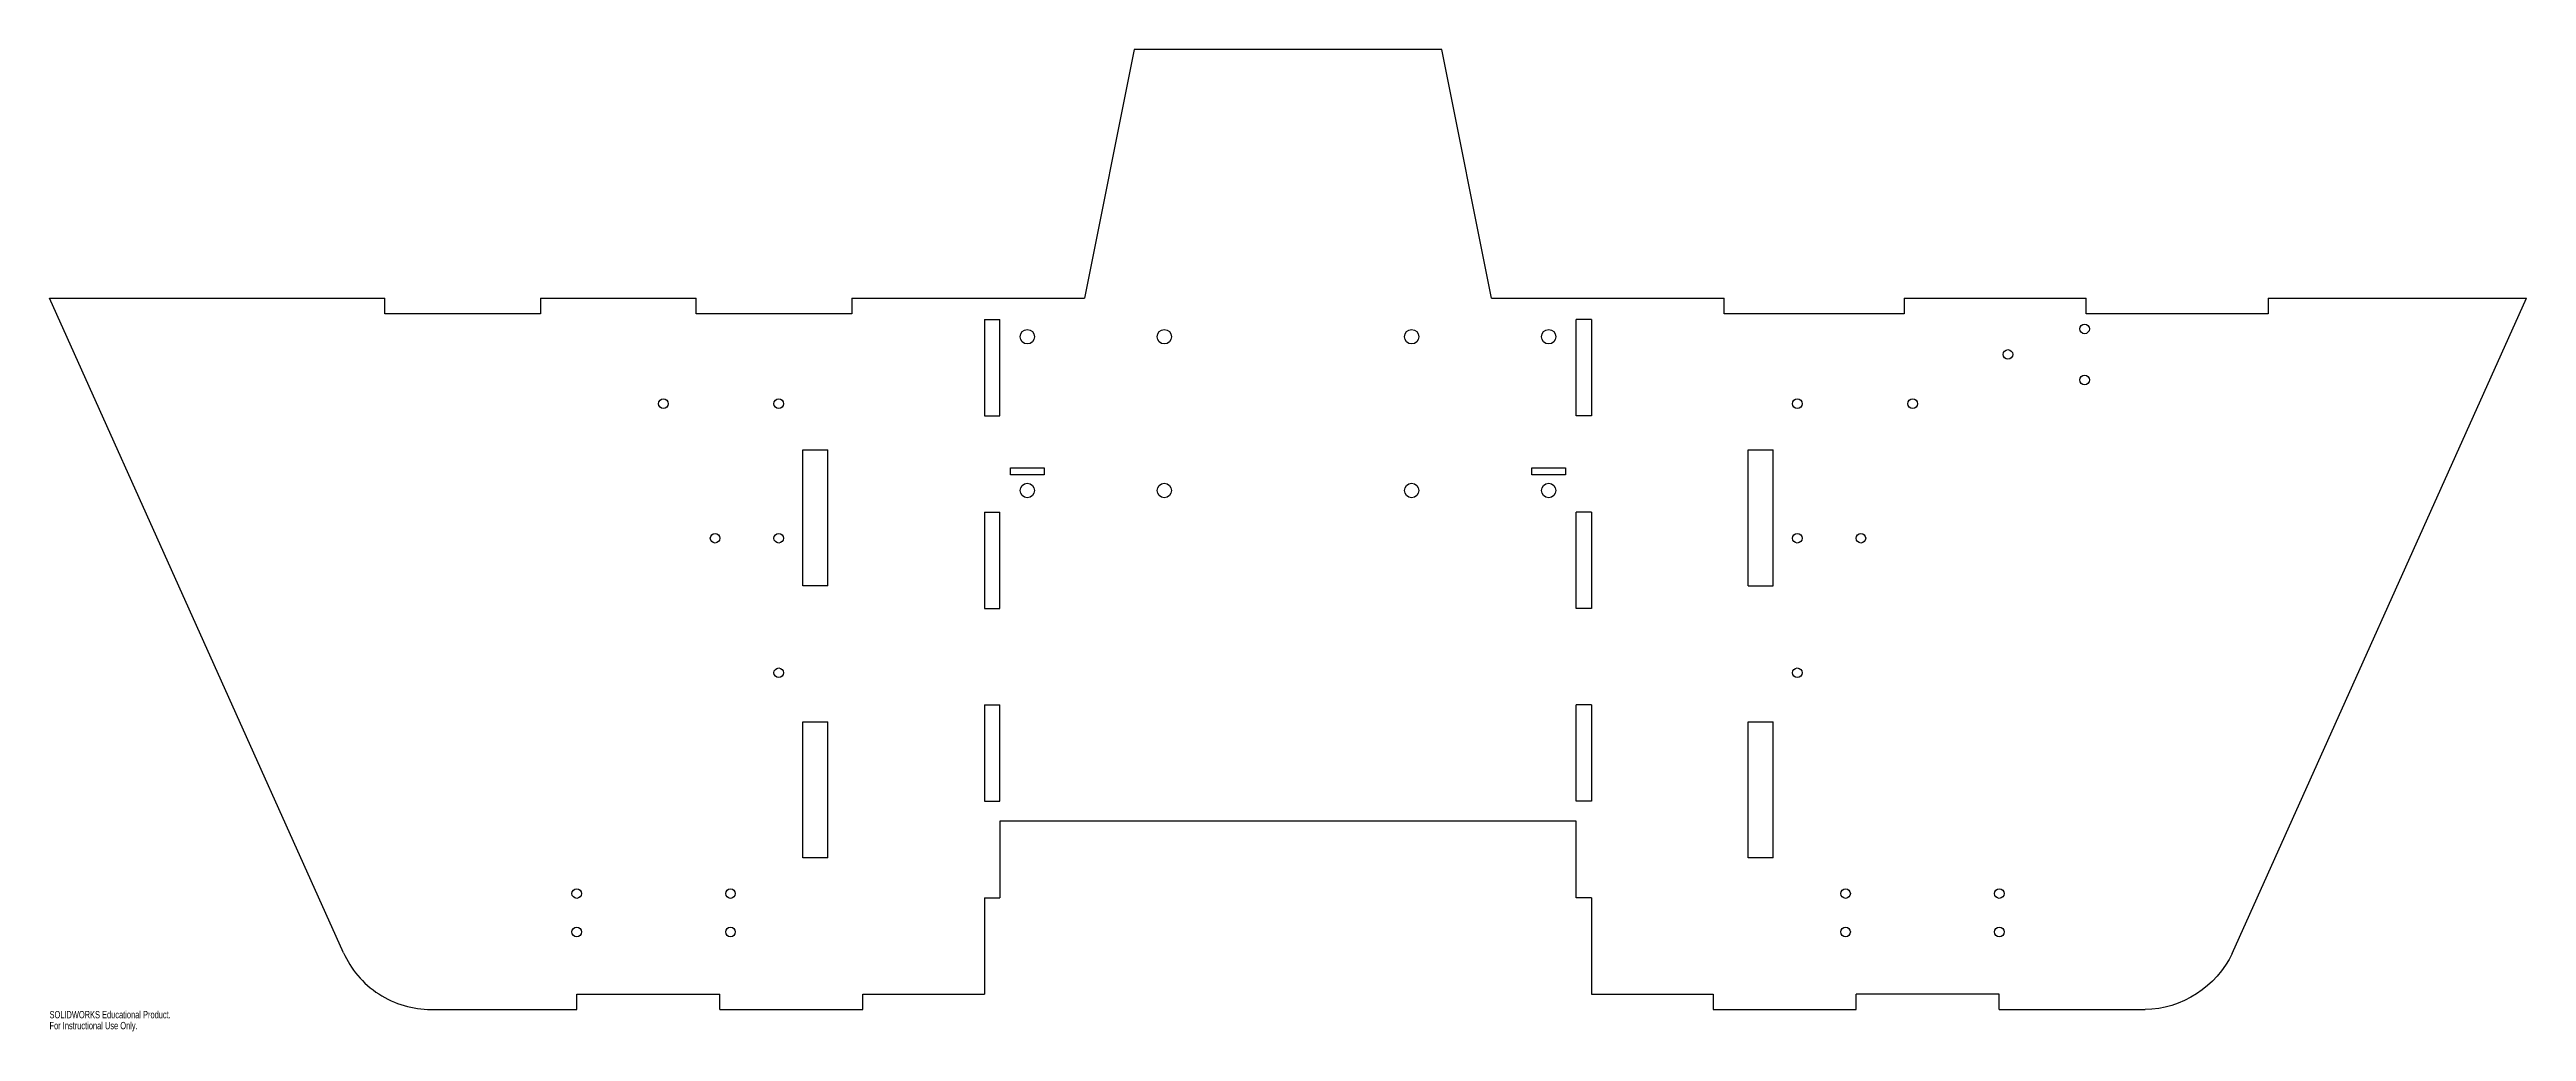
# Model space of a CAD drawing. Header units: inches. Extents: x -33.8 to 30.6, y -13.1 to 12.4.
import ezdxf

# ---------------------------------------------------------------- set-up
doc = ezdxf.new("R2010")
doc.units = ezdxf.units.IN
doc.header["$MEASUREMENT"] = 0
doc.styles.add('SLDTEXTSTYLE0', font='TXT', dxfattribs={"width": 0.7})

msp = doc.modelspace()

# ---------------------------------------------------------------- linework, layer by layer
at = {"color": 7, "linetype": 'Continuous', "lineweight": 25}
for p, q in [((-5.594, 12.396), (-6.891, 5.925)), ((2.406, 12.396), (-5.594, 12.396)), ((3.702, 5.925), (2.406, 12.396)), ((-26.165, -11.099), (-33.815, 5.925)), ((-33.815, 5.925), (-25.096, 5.925)), ((-25.096, 5.525), (-25.096, 5.925)), ((-21.046, 5.925), (-21.046, 5.525)), ((-21.046, 5.925), (-16.995, 5.925)), ((-16.995, 5.525), (-16.995, 5.925)), ((-12.944, 5.925), (-12.944, 5.525)), ((-12.944, 5.925), (-6.891, 5.925)), ((3.702, 5.925), (9.755, 5.925)), ((9.755, 5.525), (9.755, 5.925)), ((14.435, 5.925), (14.435, 5.525)), ((14.435, 5.925), (19.171, 5.925)), ((19.171, 5.525), (19.171, 5.925)), ((22.967, -11.12), (30.627, 5.925)), ((23.906, 5.925), (23.906, 5.525)), ((23.906, 5.925), (30.627, 5.925)), ((-21.046, 5.525), (-25.096, 5.525)), ((-12.944, 5.525), (-16.995, 5.525)), ((-9.494, 5.376), (-9.094, 5.376)), ((-9.494, 5.376), (-9.494, 2.868)), ((-9.094, 2.868), (-9.094, 5.376)), ((5.906, 2.868), (5.906, 5.376)), ((6.306, 5.376), (5.906, 5.376)), ((6.306, 5.376), (6.306, 2.868)), ((14.435, 5.525), (9.755, 5.525)), ((23.906, 5.525), (19.171, 5.525)), ((-9.494, 2.868), (-9.094, 2.868)), ((6.306, 2.868), (5.906, 2.868)), ((-14.219, -1.555), (-14.219, 1.985)), ((-14.219, 1.985), (-13.569, 1.985)), ((-13.569, -1.555), (-13.569, 1.985)), ((10.38, 1.985), (11.031, 1.985)), ((10.38, -1.555), (10.38, 1.985)), ((11.031, -1.555), (11.031, 1.985)), ((-8.814, 1.518), (-7.939, 1.518)), ((-8.814, 1.331), (-8.814, 1.518)), ((-7.939, 1.331), (-8.814, 1.331)), ((-7.939, 1.518), (-7.939, 1.331)), ((4.751, 1.518), (5.626, 1.518)), ((4.751, 1.331), (4.751, 1.518)), ((5.626, 1.331), (4.751, 1.331)), ((5.626, 1.518), (5.626, 1.331)), ((-9.494, 0.361), (-9.094, 0.361)), ((-9.494, 0.361), (-9.494, -2.146)), ((-9.094, -2.146), (-9.094, 0.361)), ((5.906, -2.146), (5.906, 0.361)), ((6.306, 0.361), (5.906, 0.361)), ((6.306, 0.361), (6.306, -2.146)), ((-13.569, -1.555), (-14.219, -1.555)), ((10.38, -1.555), (11.031, -1.555)), ((-9.494, -2.146), (-9.094, -2.146)), ((6.306, -2.146), (5.906, -2.146)), ((-14.219, -8.635), (-14.219, -5.095)), ((-14.219, -5.095), (-13.569, -5.095)), ((-13.569, -8.635), (-13.569, -5.095)), ((-9.494, -4.654), (-9.094, -4.654)), ((-9.494, -4.654), (-9.494, -7.161)), ((-9.094, -7.161), (-9.094, -4.654)), ((5.906, -7.161), (5.906, -4.654)), ((6.306, -4.654), (5.906, -4.654)), ((6.306, -4.654), (6.306, -7.161)), ((10.38, -8.635), (10.38, -5.095)), ((10.38, -5.095), (11.031, -5.095)), ((11.031, -8.635), (11.031, -5.095)), ((-9.494, -7.161), (-9.094, -7.161)), ((5.906, -7.675), (-9.094, -7.675)), ((-9.094, -7.675), (-9.094, -9.668)), ((6.306, -7.161), (5.906, -7.161)), ((5.906, -9.668), (5.906, -7.675)), ((-13.569, -8.635), (-14.219, -8.635)), ((11.031, -8.635), (10.38, -8.635)), ((-9.494, -9.668), (-9.094, -9.668)), ((-9.494, -9.668), (-9.494, -12.175)), ((6.306, -9.668), (5.906, -9.668)), ((6.306, -9.668), (6.306, -12.175)), ((-20.094, -12.175), (-16.375, -12.175)), ((-20.094, -12.575), (-20.094, -12.175)), ((-16.375, -12.575), (-16.375, -12.175)), ((-12.656, -12.175), (-9.494, -12.175)), ((-12.656, -12.575), (-12.656, -12.175)), ((6.306, -12.175), (9.468, -12.175)), ((9.468, -12.175), (9.468, -12.575)), ((16.905, -12.175), (13.186, -12.175)), ((13.186, -12.575), (13.186, -12.175)), ((16.905, -12.575), (16.905, -12.175)), ((-23.898, -12.575), (-20.094, -12.575)), ((-16.375, -12.575), (-12.656, -12.575)), ((9.468, -12.575), (13.186, -12.575)), ((16.905, -12.575), (20.709, -12.575))]:
    msp.add_line(p, q, dxfattribs=at)
for centre, radius in [((19.13, 5.128), 0.125), ((-8.377, 4.925), 0.187), ((-4.812, 4.925), 0.187), ((1.623, 4.925), 0.187), ((5.188, 4.925), 0.187), ((17.136, 4.464), 0.125), ((19.13, 3.8), 0.125), ((-17.844, 3.183), 0.125), ((-14.844, 3.183), 0.125), ((11.656, 3.183), 0.125), ((14.656, 3.183), 0.125), ((-8.377, 0.925), 0.187), ((-4.812, 0.925), 0.187), ((1.623, 0.925), 0.187), ((5.188, 0.925), 0.187), ((-16.499, -0.317), 0.125), ((-14.844, -0.317), 0.125), ((11.656, -0.317), 0.125), ((13.31, -0.317), 0.125), ((-14.844, -3.817), 0.125), ((11.656, -3.817), 0.125), ((-20.099, -9.561), 0.125), ((-16.099, -9.561), 0.125), ((12.911, -9.561), 0.125), ((16.911, -9.561), 0.125), ((-20.099, -10.561), 0.125), ((-16.099, -10.561), 0.125), ((12.911, -10.561), 0.125), ((16.911, -10.561), 0.125)]:
    msp.add_circle(centre, radius, dxfattribs=at)
msp.add_open_spline([(-26.165, -11.099), (-26.074, -11.305), (-25.95, -11.508), (-25.641, -11.875), (-25.455, -12.04), (-25.044, -12.308), (-24.819, -12.41), (-24.358, -12.544), (-24.123, -12.575), (-23.898, -12.575)], degree=3, knots=[0, 0, 0, 0, 0.25, 0.25, 0.5, 0.5, 0.75, 0.75, 1, 1, 1, 1], dxfattribs=at)
msp.add_open_spline([(22.967, -11.12), (22.584, -11.972), (21.641, -12.58), (20.709, -12.575)], degree=3, dxfattribs=at)

# ---------------------------------------------------------------- texts
at = {"color": 7, "linetype": 'Continuous', "char_height": 0.1903, "attachment_point": 1, "style": 'SLDTEXTSTYLE0'}
for s, insert in [('SOLIDWORKS Educational Product.', (-33.815, -12.616)), ('For Instructional Use Only.', (-33.815, -12.901))]:
    msp.add_mtext(s, dxfattribs=dict(at, insert=insert))

doc.saveas('drawing.dxf')
